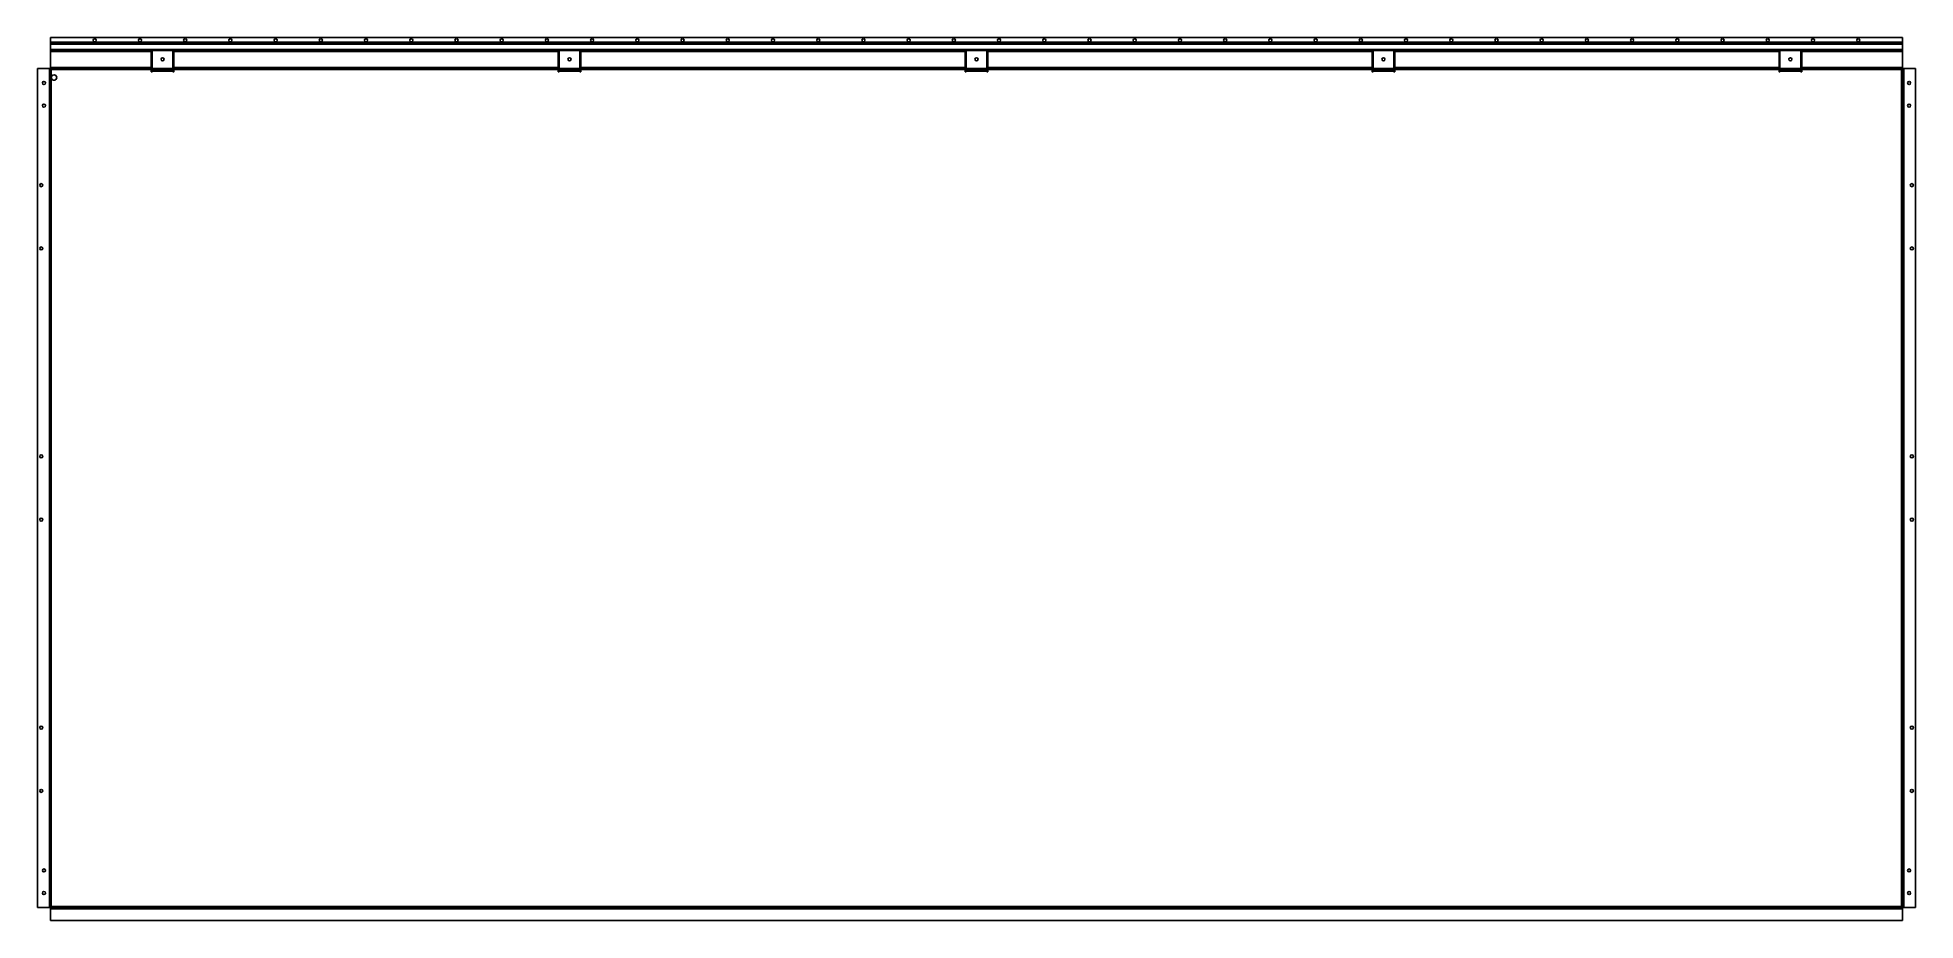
# Model space of a CAD drawing. Header units: millimetres. Extents: x -14 to 2062, y 0 to 977.
import ezdxf

# ---------------------------------------------------------------- set-up
doc = ezdxf.new("R2010")
doc.units = ezdxf.units.MM

msp = doc.modelspace()

# ---------------------------------------------------------------- linework, layer by layer
at = {"layer": 'BEND'}
for p, q in [((2047.9, 970.4), (0, 970.4)), ((2047.9, 962.2), (0, 962.2)), ((-0.2, 941.9), (-0.2, 14.6)), ((2047.6, 942.4), (0.3, 942.4)), ((112.4, 940.4), (135.4, 940.4)), ((562.4, 940.4), (585.4, 940.4)), ((1012.4, 940.4), (1035.4, 940.4)), ((1462.4, 940.4), (1485.4, 940.4)), ((1912.4, 940.4), (1935.4, 940.4)), ((2048.1, 14.6), (2048.1, 941.9)), ((0.3, 14.1), (2047.6, 14.1))]:
    msp.add_line(p, q, dxfattribs=at)
at = {"layer": 'BEND_EXTENT'}
for p, q in [((0, 971.5), (2047.9, 971.5)), ((2047.9, 969.3), (0, 969.3)), ((0, 963.3), (111.4, 963.3)), ((111.4, 961), (0, 961)), ((136.4, 963.3), (561.4, 963.3)), ((561.4, 961), (136.4, 961)), ((586.4, 963.3), (1011.4, 963.3)), ((1011.4, 961), (586.4, 961)), ((1036.4, 963.3), (1461.4, 963.3)), ((1461.4, 961), (1036.4, 961)), ((1486.4, 963.3), (1911.4, 963.3)), ((1911.4, 961), (1486.4, 961)), ((1936.4, 963.3), (2047.9, 963.3)), ((2047.9, 961), (1936.4, 961)), ((-1.3, 14.3), (-1.3, 942.2)), ((0, 943.5), (111.4, 943.5)), ((0.9, 941.2), (0.9, 932.3)), ((111.4, 941.3), (1, 941.3)), ((112.4, 941.5), (114.6, 941.5)), ((114.6, 939.3), (112.4, 939.3)), ((117.6, 941.5), (119.8, 941.5)), ((119.8, 939.3), (117.6, 939.3)), ((122.8, 941.5), (125, 941.5)), ((125, 939.3), (122.8, 939.3)), ((128, 941.5), (130.2, 941.5)), ((130.2, 939.3), (128, 939.3)), ((133.2, 941.5), (135.4, 941.5)), ((135.4, 939.3), (133.2, 939.3)), ((136.4, 943.5), (561.4, 943.5)), ((561.4, 941.3), (136.4, 941.3)), ((562.4, 941.5), (564.6, 941.5)), ((564.6, 939.3), (562.4, 939.3)), ((567.6, 941.5), (569.8, 941.5)), ((569.8, 939.3), (567.6, 939.3)), ((572.8, 941.5), (575, 941.5)), ((575, 939.3), (572.8, 939.3)), ((578, 941.5), (580.2, 941.5)), ((580.2, 939.3), (578, 939.3)), ((583.2, 941.5), (585.4, 941.5)), ((585.4, 939.3), (583.2, 939.3)), ((586.4, 943.5), (1011.4, 943.5)), ((1011.4, 941.3), (586.4, 941.3)), ((1012.4, 941.5), (1014.6, 941.5)), ((1014.6, 939.3), (1012.4, 939.3)), ((1017.6, 941.5), (1019.8, 941.5)), ((1019.8, 939.3), (1017.6, 939.3)), ((1022.8, 941.5), (1025, 941.5)), ((1025, 939.3), (1022.8, 939.3)), ((1028, 941.5), (1030.2, 941.5)), ((1030.2, 939.3), (1028, 939.3)), ((1033.2, 941.5), (1035.4, 941.5)), ((1035.4, 939.3), (1033.2, 939.3)), ((1036.4, 943.5), (1461.4, 943.5)), ((1461.4, 941.3), (1036.4, 941.3)), ((1462.4, 941.5), (1464.6, 941.5)), ((1464.6, 939.3), (1462.4, 939.3)), ((1467.6, 941.5), (1469.8, 941.5)), ((1469.8, 939.3), (1467.6, 939.3)), ((1472.8, 941.5), (1475, 941.5)), ((1475, 939.3), (1472.8, 939.3)), ((1478, 941.5), (1480.2, 941.5)), ((1480.2, 939.3), (1478, 939.3)), ((1483.2, 941.5), (1485.4, 941.5)), ((1485.4, 939.3), (1483.2, 939.3)), ((1486.4, 943.5), (1911.4, 943.5)), ((1911.4, 941.3), (1486.4, 941.3)), ((1912.4, 941.5), (1914.6, 941.5)), ((1914.6, 939.3), (1912.4, 939.3)), ((1917.6, 941.5), (1919.8, 941.5)), ((1919.8, 939.3), (1917.6, 939.3)), ((1922.8, 941.5), (1925, 941.5)), ((1925, 939.3), (1922.8, 939.3)), ((1928, 941.5), (1930.2, 941.5)), ((1930.2, 939.3), (1928, 939.3)), ((1933.2, 941.5), (1935.4, 941.5)), ((1935.4, 939.3), (1933.2, 939.3)), ((1936.4, 943.5), (2047.9, 943.5)), ((2046.9, 941.3), (1936.4, 941.3)), ((2046.9, 15.3), (2046.9, 941.2)), ((2049.2, 942.2), (2049.2, 14.3)), ((0.9, 932.3), (0.9, 15.3)), ((2047.9, 13), (0, 13)), ((1, 15.3), (2046.9, 15.3))]:
    msp.add_line(p, q, dxfattribs=at)
at = {"layer": 'INTERIOR_PROFILES'}
for points in [[(112.4, 962.5), (135.4, 962.5), (135.4, 938.8), (136.4, 938.8), (136.4, 963.3), (111.4, 963.3), (111.4, 938.8), (112.4, 938.8)], [(561.4, 938.8), (562.4, 938.8), (562.4, 962.5), (585.4, 962.5), (585.4, 938.8), (586.4, 938.8), (586.4, 963.3), (561.4, 963.3)], [(1035.4, 962.5), (1035.4, 938.8), (1036.4, 938.8), (1036.4, 963.3), (1011.4, 963.3), (1011.4, 938.8), (1012.4, 938.8), (1012.4, 962.5)], [(1462.4, 962.5), (1485.4, 962.5), (1485.4, 938.8), (1486.4, 938.8), (1486.4, 963.3), (1461.4, 963.3), (1461.4, 938.8), (1462.4, 938.8)], [(1912.4, 962.5), (1935.4, 962.5), (1935.4, 938.8), (1936.4, 938.8), (1936.4, 963.3), (1911.4, 963.3), (1911.4, 938.8), (1912.4, 938.8)], [(117.6, 941.5), (114.6, 941.5), (114.6, 939.3), (117.6, 939.3)], [(122.8, 941.5), (119.8, 941.5), (119.8, 939.3), (122.8, 939.3)], [(125, 941.5), (125, 939.3), (128, 939.3), (128, 941.5)], [(130.2, 939.3), (133.2, 939.3), (133.2, 941.5), (130.2, 941.5)], [(564.6, 941.5), (564.6, 939.3), (567.6, 939.3), (567.6, 941.5)], [(569.8, 939.3), (572.8, 939.3), (572.8, 941.5), (569.8, 941.5)], [(575, 939.3), (578, 939.3), (578, 941.5), (575, 941.5)], [(583.2, 941.5), (580.2, 941.5), (580.2, 939.3), (583.2, 939.3)], [(1014.6, 941.5), (1014.6, 939.3), (1017.6, 939.3), (1017.6, 941.5)], [(1019.8, 939.3), (1022.8, 939.3), (1022.8, 941.5), (1019.8, 941.5)], [(1025, 939.3), (1028, 939.3), (1028, 941.5), (1025, 941.5)], [(1030.2, 941.5), (1030.2, 939.3), (1033.2, 939.3), (1033.2, 941.5)], [(1464.6, 939.3), (1467.6, 939.3), (1467.6, 941.5), (1464.6, 941.5)], [(1469.8, 941.5), (1469.8, 939.3), (1472.8, 939.3), (1472.8, 941.5)], [(1475, 939.3), (1478, 939.3), (1478, 941.5), (1475, 941.5)], [(1480.2, 939.3), (1483.2, 939.3), (1483.2, 941.5), (1480.2, 941.5)], [(1914.6, 939.3), (1917.6, 939.3), (1917.6, 941.5), (1914.6, 941.5)], [(1922.8, 939.3), (1922.8, 941.5), (1919.8, 941.5), (1919.8, 939.3)], [(1925, 939.3), (1928, 939.3), (1928, 941.5), (1925, 941.5)], [(1930.2, 939.3), (1933.2, 939.3), (1933.2, 941.5), (1930.2, 941.5)]]:
    msp.add_lwpolyline(points, close=True, dxfattribs=at)
at = {"layer": 'INTERIOR_PROFILES', "extrusion": (0, 0, -1)}
for centre, radius in [((-48.9, 973.5), 1.7), ((-98.9, 973.5), 1.7), ((-148.9, 973.5), 1.7), ((-198.9, 973.5), 1.7), ((-248.9, 973.5), 1.7), ((-298.9, 973.5), 1.7), ((-348.9, 973.5), 1.7), ((-398.9, 973.5), 1.7), ((-448.9, 973.5), 1.7), ((-498.9, 973.5), 1.7), ((-548.9, 973.5), 1.7), ((-598.9, 973.5), 1.7), ((-648.9, 973.5), 1.7), ((-698.9, 973.5), 1.7), ((-748.9, 973.5), 1.7), ((-798.9, 973.5), 1.7), ((-848.9, 973.5), 1.7), ((-898.9, 973.5), 1.7), ((-948.9, 973.5), 1.7), ((-998.9, 973.5), 1.7), ((-1048.9, 973.5), 1.7), ((-1098.9, 973.5), 1.7), ((-1148.9, 973.5), 1.7), ((-1198.9, 973.5), 1.7), ((-1248.9, 973.5), 1.7), ((-1298.9, 973.5), 1.7), ((-1348.9, 973.5), 1.7), ((-1398.9, 973.5), 1.7), ((-1448.9, 973.5), 1.7), ((-1498.9, 973.5), 1.7), ((-1548.9, 973.5), 1.7), ((-1598.9, 973.5), 1.7), ((-1648.9, 973.5), 1.7), ((-1698.9, 973.5), 1.7), ((-1748.9, 973.5), 1.7), ((-1798.9, 973.5), 1.7), ((-1848.9, 973.5), 1.7), ((-1898.9, 973.5), 1.7), ((-1948.9, 973.5), 1.7), ((-1998.9, 973.5), 1.7), ((-3.9, 932.3), 3), ((-123.9, 952.5), 1.7), ((-573.9, 952.5), 1.7), ((-1023.9, 952.5), 1.7), ((-1473.9, 952.5), 1.7), ((-1923.9, 952.5), 1.7), ((7.3, 926.3), 1.7), ((-2055.2, 926.3), 1.7), ((7.3, 901.3), 1.7), ((-2055.2, 901.3), 1.7), ((10.3, 813.3), 1.7), ((-2058.2, 813.3), 1.7), ((10.3, 743.3), 1.7), ((-2058.2, 743.3), 1.7), ((10.3, 513.3), 1.7), ((-2058.2, 513.3), 1.7), ((10.3, 443.3), 1.7), ((-2058.2, 443.3), 1.7), ((10.3, 213.3), 1.7), ((-2058.2, 213.3), 1.7), ((10.3, 143.3), 1.7), ((-2058.2, 143.3), 1.7), ((7.3, 55.3), 1.7), ((-2055.2, 55.3), 1.7), ((7.3, 30.3), 1.7), ((-2055.2, 30.3), 1.7)]:
    msp.add_circle(centre, radius, dxfattribs=at)
at = {"layer": 'OUTER_PROFILES'}
for p, q in [((0, 943.5), (0, 976.5)), ((0, 976.5), (2047.9, 976.5)), ((2047.9, 976.5), (2047.9, 943.5)), ((-14.3, 14.3), (-14.3, 942.2)), ((-14.3, 942.2), (-1.3, 942.2)), ((0.9, 941.2), (1, 941.3)), ((2046.9, 941.3), (2046.9, 941.2)), ((2049.2, 942.2), (2062.2, 942.2)), ((2062.2, 942.2), (2062.2, 14.3)), ((-1.3, 14.3), (-14.3, 14.3)), ((0, 0), (0, 13)), ((2047.9, 0), (0, 0)), ((1, 15.3), (0.9, 15.3)), ((2046.9, 15.3), (2046.9, 15.3)), ((2047.9, 13), (2047.9, 0)), ((2062.2, 14.3), (2049.2, 14.3))]:
    msp.add_line(p, q, dxfattribs=at)
for points, knots in [([(0.9, 941.2), (0.9, 941.2), (0.8, 941.3), (0.8, 941.3), (0.1, 941.8), (-0.6, 942.2), (-1.3, 942.2)], [1.570796, 1.570796, 1.570796, 1.570796, 1.668627, 1.668627, 1.668627, 3.141593, 3.141593, 3.141593, 3.141593]), ([(0, 943.5), (0, 942.8), (0.4, 942.1), (0.9, 941.4), (0.9, 941.4), (1, 941.3), (1, 941.3)], [-3.141593, -3.141593, -3.141593, -3.141593, -1.668627, -1.668627, -1.668627, -1.570796, -1.570796, -1.570796, -1.570796]), ([(2046.9, 941.3), (2046.9, 941.3), (2046.9, 941.4), (2047, 941.4), (2047.4, 942.1), (2047.9, 942.8), (2047.9, 943.5)], [1.570796, 1.570796, 1.570796, 1.570796, 1.668627, 1.668627, 1.668627, 3.141593, 3.141593, 3.141593, 3.141593]), ([(2049.2, 942.2), (2048.5, 942.2), (2047.8, 941.8), (2047.1, 941.3), (2047, 941.3), (2047, 941.2), (2046.9, 941.2)], [-3.141593, -3.141593, -3.141593, -3.141593, -1.668627, -1.668627, -1.668627, -1.570796, -1.570796, -1.570796, -1.570796]), ([(-1.3, 14.3), (-0.6, 14.3), (0.1, 14.7), (0.8, 15.2), (0.8, 15.3), (0.9, 15.3), (0.9, 15.3)], [-3.141593, -3.141593, -3.141593, -3.141593, -1.668627, -1.668627, -1.668627, -1.570796, -1.570796, -1.570796, -1.570796]), ([(1, 15.3), (1, 15.2), (0.9, 15.2), (0.9, 15.1), (0.4, 14.4), (0, 13.7), (0, 13)], [1.570796, 1.570796, 1.570796, 1.570796, 1.668627, 1.668627, 1.668627, 3.141593, 3.141593, 3.141593, 3.141593]), ([(2046.9, 15.3), (2047, 15.3), (2047, 15.3), (2047.1, 15.2), (2047.8, 14.7), (2048.5, 14.3), (2049.2, 14.3)], [1.570796, 1.570796, 1.570796, 1.570796, 1.668627, 1.668627, 1.668627, 3.141593, 3.141593, 3.141593, 3.141593]), ([(2047.9, 13), (2047.9, 13.7), (2047.4, 14.4), (2047, 15.1), (2046.9, 15.2), (2046.9, 15.2), (2046.9, 15.3)], [-3.141593, -3.141593, -3.141593, -3.141593, -1.668627, -1.668627, -1.668627, -1.570796, -1.570796, -1.570796, -1.570796])]:
    msp.add_open_spline(points, degree=3, knots=knots, dxfattribs=at)

doc.saveas('drawing.dxf')
